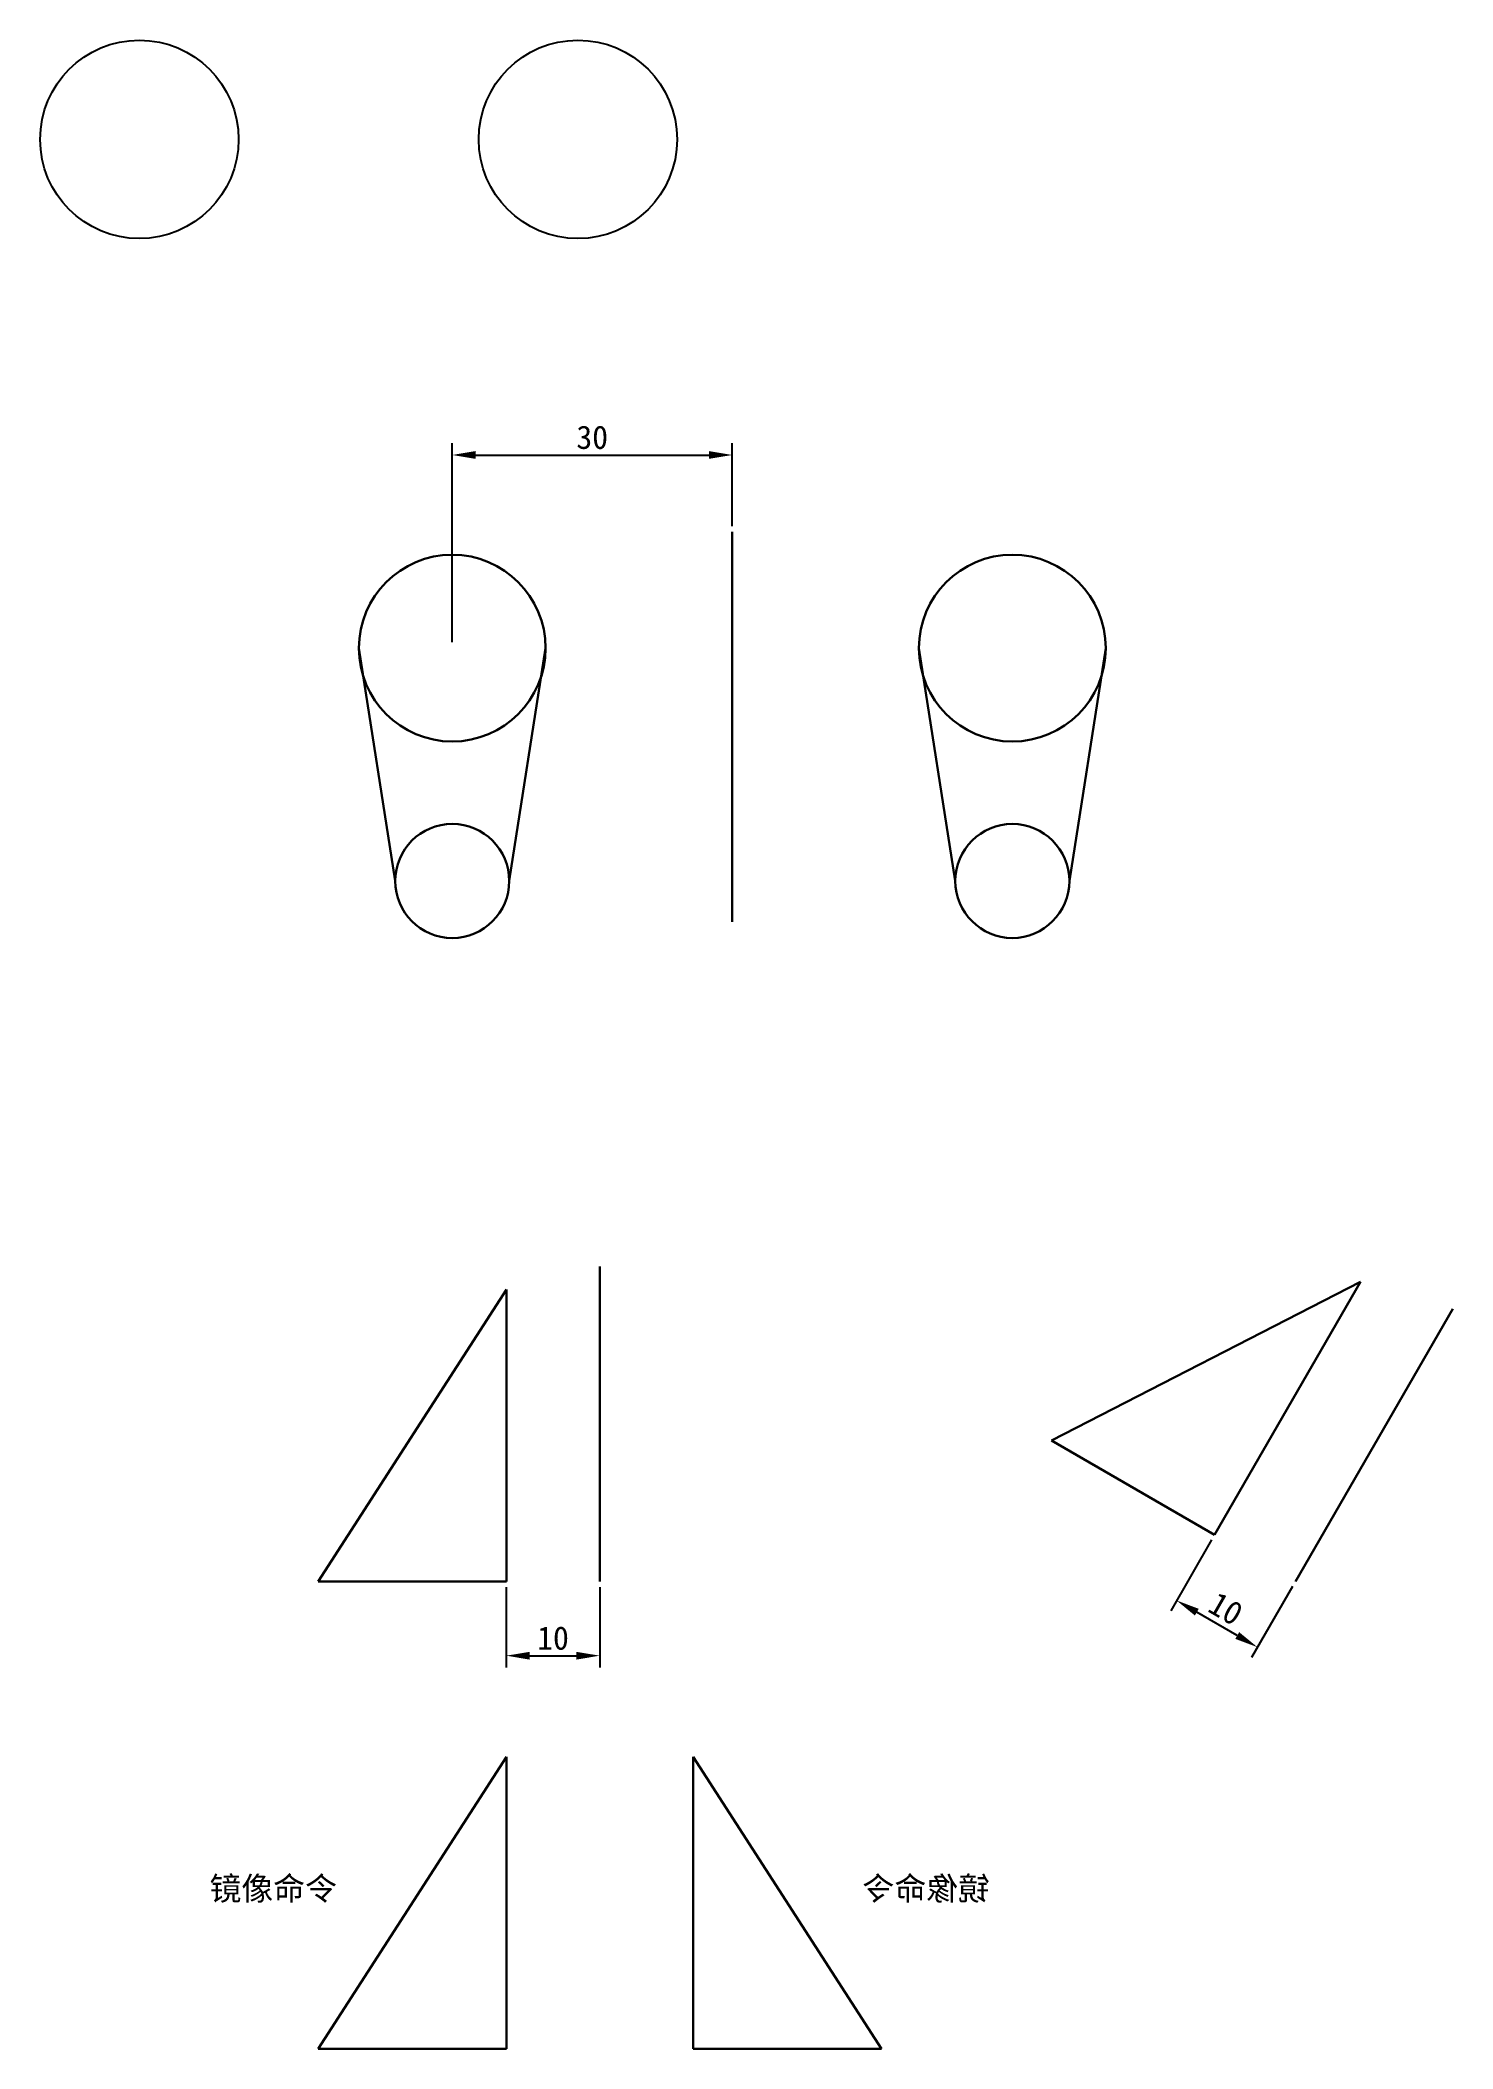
# Model space of a CAD drawing. Header units: millimetres. Extents: x 3857 to 4008, y 1067 to 1282.
import ezdxf

# ---------------------------------------------------------------- set-up
doc = ezdxf.new("R2010")
doc.units = ezdxf.units.MM
doc.dimstyles.new('ISO-25', dxfattribs={"dimtxt": 2.5, "dimasz": 2.5, "dimexe": 1.25, "dimexo": 0.625, "dimtad": 1, "dimdsep": 46, "dimtxsty": 'Standard', "dimcen": 2.5, "dimadec": 0, "dimazin": 0, "dimtfac": 1, "dimtmove": 0, "dimatfit": 3, "dimfxl": 1, "dimarcsym": 0})

# ---------------------------------------------------------------- blocks, each defined once
blk = doc.blocks.new('*D1')
at = {"color": 0, "lineweight": -2, "transparency": 16777216}
for p, q in [((3906.88, 1116.08), (3906.88, 1107.51)), ((3916.88, 1116.08), (3916.88, 1107.51)), ((3909.38, 1108.76), (3914.38, 1108.76))]:
    blk.add_line(p, q, dxfattribs=at)
at = {"color": 0, "transparency": 16777216}
for points in [[(3909.38, 1109.17), (3909.38, 1108.34), (3906.88, 1108.76)], [(3914.38, 1109.17), (3914.38, 1108.34), (3916.88, 1108.76)]]:
    blk.add_solid(points, dxfattribs=at)
at = {"layer": 'Defpoints', "color": 0, "transparency": 16777216}
for p in [(3906.88, 1116.7), (3916.88, 1116.7), (3916.88, 1108.76)]:
    blk.add_point(p, dxfattribs=at)
at = {"color": 0, "transparency": 16777216, "insert": (3911.88, 1110.63), "char_height": 2.5, "attachment_point": 5}
blk.add_mtext('10', dxfattribs=at)
blk = doc.blocks.new('*D2')
at = {"color": 0, "lineweight": -2, "transparency": 16777216}
for p, q in [((3901.08, 1217.28), (3901.08, 1238.59)), ((3903.58, 1237.34), (3928.58, 1237.34)), ((3931.08, 1229.72), (3931.08, 1238.59))]:
    blk.add_line(p, q, dxfattribs=at)
at = {"color": 0, "transparency": 16777216}
for points in [[(3903.58, 1237.76), (3903.58, 1236.93), (3901.08, 1237.34)], [(3928.58, 1237.76), (3928.58, 1236.93), (3931.08, 1237.34)]]:
    blk.add_solid(points, dxfattribs=at)
at = {"layer": 'Defpoints', "color": 0, "transparency": 16777216}
for p in [(3931.08, 1237.34), (3931.08, 1229.1), (3901.08, 1216.66)]:
    blk.add_point(p, dxfattribs=at)
at = {"color": 0, "transparency": 16777216, "insert": (3916.08, 1239.22), "char_height": 2.5, "attachment_point": 5}
blk.add_mtext('30', dxfattribs=at)
blk = doc.blocks.new('*D3')
at = {"color": 0, "lineweight": -2, "transparency": 16777216}
for p, q in [((3982.43, 1121.16), (3978.05, 1113.58)), ((3991.09, 1116.16), (3986.71, 1108.58)), ((3985.17, 1110.92), (3980.84, 1113.42))]:
    blk.add_line(p, q, dxfattribs=at)
at = {"color": 0, "transparency": 16777216}
for points in [[(3981.05, 1113.78), (3980.64, 1113.06), (3978.68, 1114.67)], [(3985.38, 1111.28), (3984.97, 1110.56), (3987.34, 1109.67)]]:
    blk.add_solid(points, dxfattribs=at)
at = {"layer": 'Defpoints', "color": 0, "transparency": 16777216}
for p in [(3982.74, 1121.7), (3991.4, 1116.7), (3978.68, 1114.67)]:
    blk.add_point(p, dxfattribs=at)
at = {"color": 0, "transparency": 16777216, "insert": (3983.95, 1113.79), "char_height": 2.5, "attachment_point": 5, "rotation": 330}
blk.add_mtext('10', dxfattribs=at)

msp = doc.modelspace()

# ---------------------------------------------------------------- linework, layer by layer
at = {"lineweight": 30}
for p, q in [((3931.083, 1229.098), (3931.083, 1187.345)), ((3891.083, 1216.657), (3894.975, 1191.722)), ((3911.083, 1216.657), (3907.191, 1191.722)), ((3951.083, 1216.657), (3954.975, 1191.722)), ((3971.083, 1216.657), (3967.191, 1191.722)), ((3916.884, 1116.705), (3916.884, 1150.439)), ((3965.278, 1131.788), (3998.384, 1148.795)), ((3998.384, 1148.795), (3982.743, 1121.705)), ((3886.716, 1116.705), (3906.884, 1147.986)), ((3906.884, 1147.986), (3906.884, 1116.705)), ((3991.403, 1116.705), (4008.271, 1145.92)), ((3982.743, 1121.705), (3965.278, 1131.788)), ((3906.884, 1116.705), (3886.716, 1116.705)), ((3886.716, 1066.658), (3906.884, 1097.939)), ((3906.884, 1097.939), (3906.884, 1066.658)), ((3926.884, 1097.939), (3926.884, 1066.658)), ((3947.051, 1066.658), (3926.884, 1097.939)), ((3906.884, 1066.658), (3886.716, 1066.658)), ((3926.884, 1066.658), (3947.051, 1066.658))]:
    msp.add_line(p, q, dxfattribs=at)
for centre in [(3867.569, 1271.139), (3914.547, 1271.139)]:
    msp.add_circle(centre, 10.625)
for centre, radius in [((3901.083, 1216.657), 10), ((3961.083, 1216.657), 10), ((3901.083, 1191.722), 6.108), ((3961.083, 1191.722), 6.108)]:
    msp.add_circle(centre, radius, dxfattribs=at)

# ---------------------------------------------------------------- texts
at = {"color": 3, "insert": (3875.089, 1085.081), "char_height": 2.5, "attachment_point": 1}
msp.add_mtext_dynamic_manual_height_columns('{\\fSimSun|b0|i0|c134|p2;镜像命令}', width=23.66359, gutter_width=12.5, heights=[0], dxfattribs=at)
at = {"color": 3, "extrusion": (0, 0, -1), "insert": (3958.678, 1085.081), "char_height": 2.5, "attachment_point": 1, "text_direction": (-1, 0, 0)}
msp.add_mtext_dynamic_manual_height_columns('{\\fSimSun|b0|i0|c134|p2;镜像命令}', width=23.66359, gutter_width=12.5, heights=[0], dxfattribs=at)

# ---------------------------------------------------------------- dimensions: what is measured, and where the dimension line sits
at = {"color": 3}
for base, p1, p2, picture, middle in [((3931.083, 1237.344), (3901.083, 1216.657), (3931.083, 1229.098), '*D2', (3916.083, 1239.219)), ((3916.884, 1108.755), (3906.884, 1116.705), (3916.884, 1116.705), '*D1', (3911.884, 1110.63))]:
    dim = msp.add_linear_dim(base=base, p1=p1, p2=p2, dimstyle='ISO-25', dxfattribs=at)
    dim.commit()
    dim.dimension.update_dxf_attribs({"geometry": picture, "text_midpoint": middle})
dim = msp.add_aligned_dim(p1=(3991.403, 1116.705), p2=(3982.743, 1121.705), distance=8.128, dimstyle='ISO-25', dxfattribs=at)
dim.commit()
dim.dimension.update_dxf_attribs({"geometry": '*D3', "text_midpoint": (3983.947, 1113.79)})

doc.saveas('drawing.dxf')
